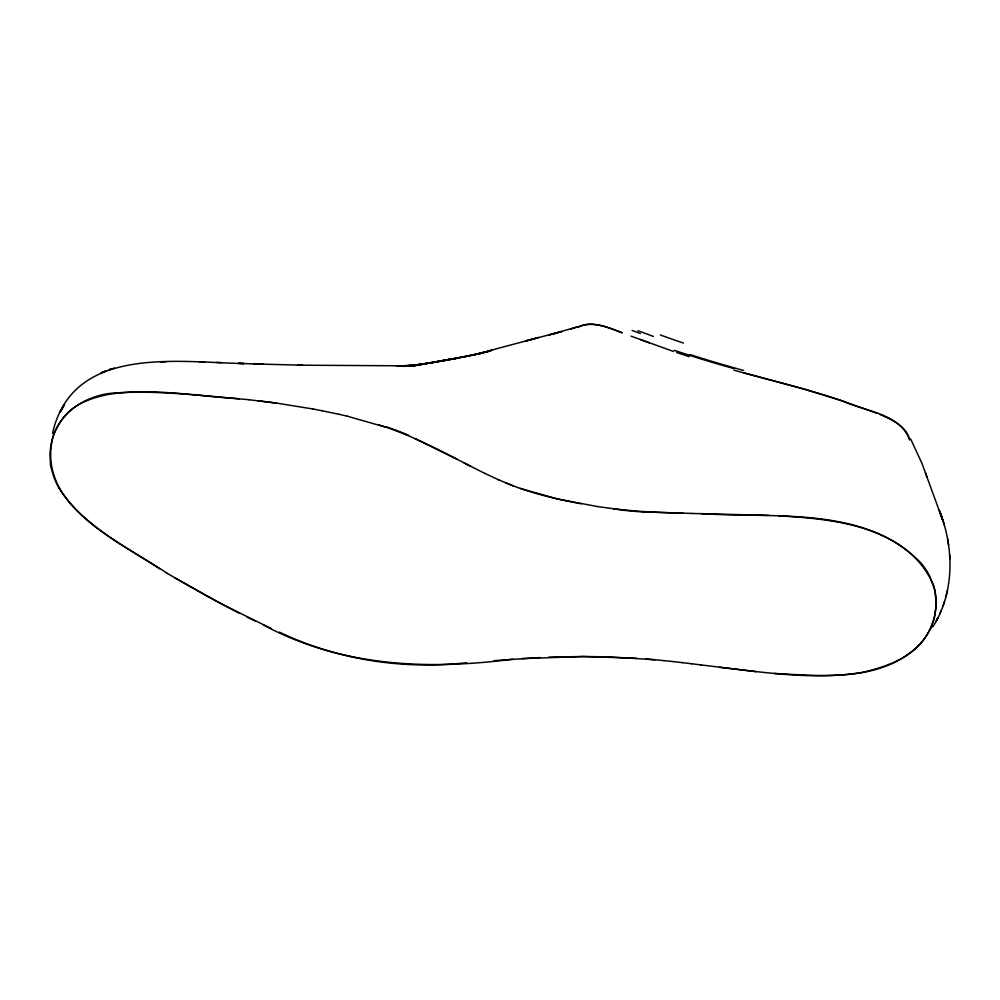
<?xml version="1.0" encoding="UTF-8"?>
<svg xmlns="http://www.w3.org/2000/svg" width="1000" height="1000" viewBox="0 0 1000 1000"><rect width="100%" height="100%" fill="white"/><g stroke="black" fill="none" stroke-linecap="round" stroke-linejoin="round"><path stroke-width="1.5" d="M932.775 626.975C954.912 592.175 954.212 547.1 939.075 509.75L941.7 517.062M945.975 596.788L947.537 590.2M52.5 433.3C72.725 344.837 176.45 362.325 244.013 363.55L238.337 363.35L263.475 364.3M943.112 605.763L944.488 601.613M939.65 614.163L941.338 610.15M930.7 628.162L934.188 618.962L936.3 604.562A104.887 78.112 4.1 0 0 934.737 590.037L929.663 576.125A94.75 70.75 3.4 0 0 921.237 563.275C865.225 505.15 774.55 518.675 701.388 513.612M936.8 619.888L937.913 617.675L935.925 621.6M919.287 644.825C881.688 682.425 822.738 675.962 774.175 673.438M577.688 327.312C591.85 320.262 608.475 327.45 622.1 332.65M577.45 327.475C591.712 319.6 608.138 327.812 621.962 332.775M570.538 329.113L577.513 326.85L548.725 335L561.625 331.625L554.125 333.562M111.638 368.938L108.975 369.775L114.475 368.05M397.038 365.938L414.775 365.688L397.038 365.938L416.362 365.325L398.537 366.175L421.15 364.487L403.512 366.375L424.338 363.925L406.887 366.238L428.013 363.25L410.825 365.938L442.962 360.725L415.213 365.487L469.688 355.763L442.312 360.95L482.262 353.075L466.375 356.375L488.625 351.413L473.113 355.012L538.875 337.488M536.663 338.025L526 340.9L533.538 338.862M479.025 353.787L492.55 350.087L490.037 350.775M531.3 339.45L556.125 333.025M442.038 360.662L458.512 358L431.1 362.738L452.938 358.713L447.537 359.7M421.538 364.212L438.537 361.688M494.162 660.625L539.925 657.562M512.663 659.225C426.987 670.275 340.85 666.562 263.2 624.862M466.737 662.712C402.788 669.912 337.525 659.887 279.337 632.125M521.65 658.6L584.125 656.525L636.85 658.312M548.587 657.175L583.875 656.475M166.287 361.763L160.263 361.938M405.412 365.825L297.512 365.175L302.613 365.225L253.625 363.9M692.087 513.462L769.05 515.375M692.3 513.45L647.438 511.987L683.112 513.275M199.387 361.938L204.688 362.062M216.513 362.45L221.675 362.625M610.25 656.938L654.825 659.737M778.55 515.862C834.425 518.875 906.275 526.175 932.975 583.775A48.987 36.388 4.1 0 1 934.875 590.925L935.863 599.637M645.6 658.975L663.925 660.6M248.612 399.675C204.1 396 159.375 390.1 114.675 392.962C88.625 394.5 62.475 409.913 53.375 435.2C34.337 505.887 120.8 541.95 167.438 573.475M239.175 398.738C195.387 396.05 151.075 387.463 107.338 394.6C90.812 398.25 72.987 404.087 62.825 418.562A105.65 79.75 15.3 0 0 58.1 425.737L56.925 427.863A105.125 79.362 15.3 0 0 51.262 443.663L50.838 446.025A105.625 79.737 15.3 0 0 49.988 454.438L50.538 465.737L53.038 474.325A97.662 74.513 10.6 0 0 59.288 488.663M663.662 660.588L673.1 661.575M248.487 399.688L276.462 403.075L312.962 409M756.263 671.675L700.825 664.9M672.85 661.55L682.325 662.625M613.538 508.862L621.888 509.85L597.087 506.538M682.125 662.613L691.612 663.737M257.787 400.725L276.363 403.088M719.587 667.288C767.188 672.75 815.738 680.325 863.462 672.2C886.587 666.575 912.425 657.7 925.837 636.575A104.262 77.663 4.6 0 0 935.85 599.637M691.462 663.737L700.925 664.9M597.188 506.512L557.537 498.963L520.188 488.4M581.15 503.775C555.525 499.025 529.975 492.987 505.863 482.925M312.9 408.975L321.838 410.7M321.75 410.662L339.038 414.312M338.938 414.275L347.312 416.225M347.238 416.2L386.262 427.312M733.913 370.138C770.175 380.312 806.963 388.787 842.625 400.962C865.188 411.45 899.325 413.312 909.688 439.55M743.775 372.837L807.425 390M807.275 390.087L842.7 401.1L877.262 413.425M689.137 356.662L676.725 352.537M378.6 424.812C416.075 436.25 450.025 456.175 484.963 473.45M673.6 351.488L631.013 336.138M649.362 342.875L640.2 339.487M513.2 485.863L498.812 479.913M880.175 414.513C891.725 419.562 906.675 426.312 909.625 439.888M415.087 438.663L457.212 459.338M498.975 479.975L484.888 473.425M271.275 628.55L222.725 604.6L175.012 577.987M247.013 617.038L255.113 620.988M238.938 613.05L206.825 596.05L167.262 573.413M464.137 462.925L471.062 466.488M159.725 568.862C124.113 545.538 83.162 525.35 59.312 488.65M910.7 439.025L922.05 463.625L943.012 520.962L941.787 517.288M940.35 513.175L939.762 511.625L941.038 515.112M927 477.075L925.45 472.812M941.125 515.4L942.362 519.012M943.05 521.087L944.237 524.875L943.65 523M947.562 538.75L948.562 544.925M949.837 558.987L949.6 554.65M653.413 336.425A366.863 40.6 19.2 0 1 637.95 330.662M683.425 343.062A285.663 58.425 18 0 1 660.362 334.988M743.637 370.45A378.338 119.525 17.3 0 1 690.037 354.538M930.713 628.175A102.863 76.575 4.4 0 1 919.325 644.837M583.875 656.575A780.475 769.625 39.2 0 1 610.25 657.05M386.575 426.875A207.638 117.963 10.1 0 1 408.625 435.275M647.562 511.812A303.837 176.9 -1.2 0 1 621.962 509.663M733.925 368.575A358.013 116.613 17.2 0 1 674.312 350.3M640.45 333.537A384.75 56.675 18.2 0 1 632.15 330.475M647.375 512.25A306.012 179.9 -1.3 0 1 621.812 510.087M62.188 408.55L60 412.425L64.513 404.475L62.188 408.55M103.663 371.825L101.15 372.863L106.225 370.775L103.663 371.825"/></g></svg>
